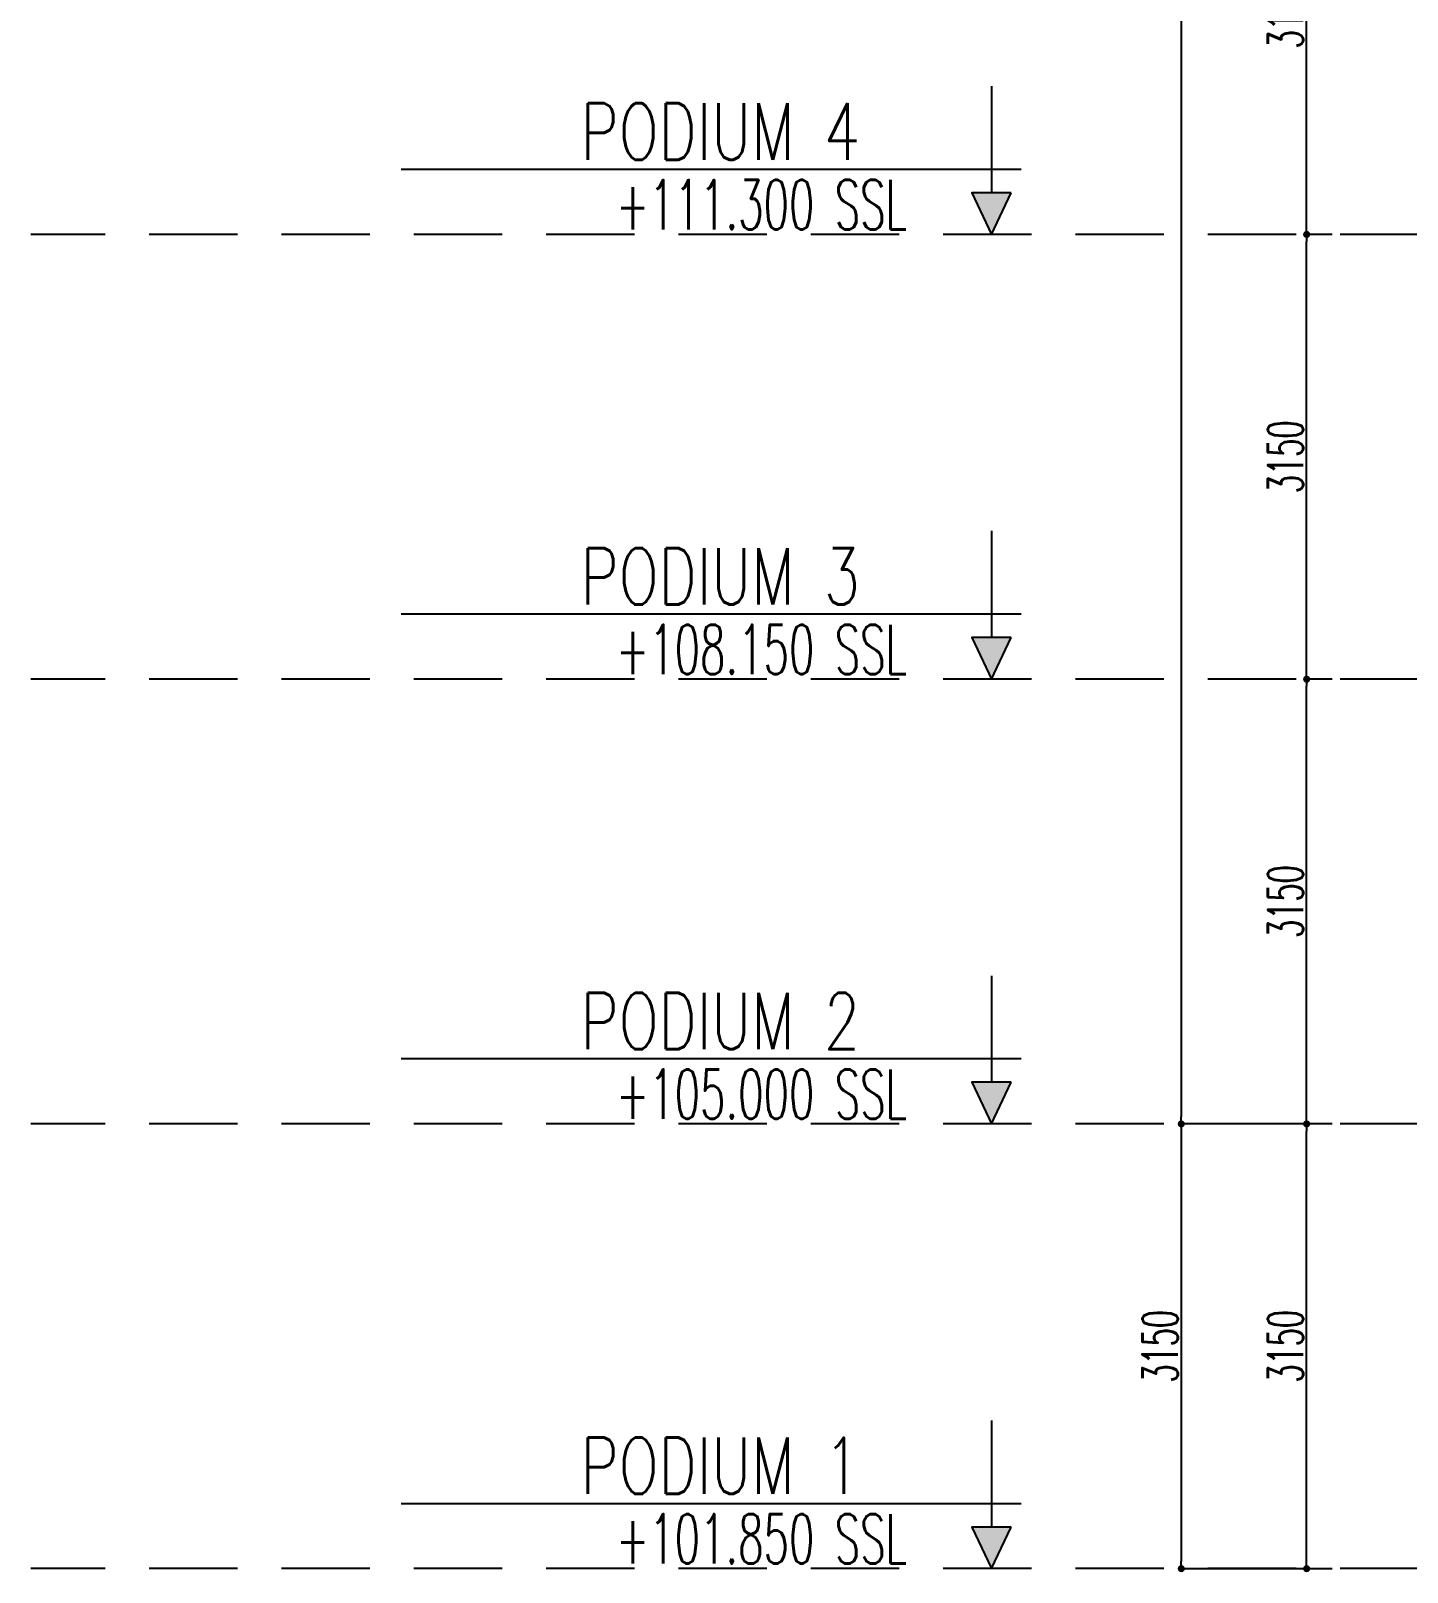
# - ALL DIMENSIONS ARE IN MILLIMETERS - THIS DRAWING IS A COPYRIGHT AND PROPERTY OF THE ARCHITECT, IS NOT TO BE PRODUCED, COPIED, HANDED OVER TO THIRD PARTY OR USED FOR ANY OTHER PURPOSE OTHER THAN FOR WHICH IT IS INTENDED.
# Model space of a CAD drawing. Header units: millimetres. Extents: x -414464 to 1686, y -90036 to 108605.
# Drawn here: x -414464 to -404713, y -1110 to 9807 of the extents above; entities that cross this region are included whole.
import ezdxf

# ---------------------------------------------------------------- set-up
doc = ezdxf.new("R2010")
doc.units = ezdxf.units.MM
doc.header["$LTSCALE"] = 1000
doc.header["$MEASUREMENT"] = 0
doc.linetypes.add('AUDIT_D_120904163729-0', pattern=[0])
doc.linetypes.add('HIDDEN2', pattern=[0.1875, 0.125, -0.0625])
doc.layers.get('0').update_dxf_attribs({"linetype": 'AUDIT_D_120904163729-0'})
for name, color, linetype in [('a-rcc', 3, 'Continuous'), ('B-AR-ANNO-E DECK FLOOR$0$a-text', 4, 'Continuous'), ('LEVEL', 7, 'Continuous')]:
    doc.layers.add(name, color=color, linetype=linetype)
doc.layers.add('a-Text', color=4, linetype='Continuous', lineweight=0)
doc.styles.add('B-AR-ANNO-E DECK FLOOR$0$DIMTEXT', font='SIMPLEX.shx', dxfattribs={"width": 0.75})
doc.styles.add('DIM150', font='SIMPLEX.shx', dxfattribs={"width": 0.6})
doc.dimstyles.new('dim150', dxfattribs={"dimtxt": 250, "dimasz": 50, "dimexe": 15, "dimexo": 15, "dimgap": 25, "dimtad": 1, "dimdec": 0, "dimzin": 9, "dimdsep": 32, "dimtxsty": 'DIM150', "dimblk1": 'DOT', "dimblk2": 'DOT', "dimsah": 1, "dimcen": 2.5, "dimclrd": 1, "dimclre": 8, "dimclrt": 2, "dimadec": 0, "dimazin": 0, "dimtfac": 1, "dimtdec": 0, "dimtmove": 2, "dimatfit": 3, "dimldrblk": 'DOT', "dimfxl": 1, "dimarcsym": 0})

# ---------------------------------------------------------------- blocks, each defined once
blk = doc.blocks.new('_DOT')
at = {"color": 0, "linetype": 'ByBlock'}
blk.add_line((-0.5, 0), (-1, 0), dxfattribs=at)
at = {"color": 0, "linetype": 'ByBlock', "const_width": 0.5}
blk.add_lwpolyline([(-0.25, 0, 1), (0.25, 0, 1)], format="xyb", close=True, dxfattribs=at)
blk = doc.blocks.new('*D352')
at = {"color": 8, "lineweight": -2, "transparency": 16777216}
for p, q in [((-74745, -105503), (-74940, -105503)), ((-74745, -108653), (-74940, -108653))]:
    blk.add_line(p, q, dxfattribs=at)
at = {"color": 1, "lineweight": -2, "transparency": 16777216}
blk.add_line((-74925, -108603), (-74925, -105553), dxfattribs=at)
at = {"color": 1, "lineweight": -2, "transparency": 16777216, "xscale": 50, "yscale": 50, "zscale": 50}
for p, rotation in [((-74925, -105503), 90), ((-74925, -108653), 270)]:
    blk.add_blockref('_DOT', p, dxfattribs=dict(at, rotation=rotation))
at = {"color": 2, "transparency": 16777216, "insert": (-75075, -107078), "char_height": 250, "attachment_point": 5, "rotation": 90, "style": 'DIM150'}
blk.add_mtext('3150', dxfattribs=at)
blk = doc.blocks.new('*D353')
at = {"color": 8, "lineweight": -2, "transparency": 16777216}
for p, q in [((-74745, -102353), (-74940, -102353)), ((-74745, -105503), (-74940, -105503))]:
    blk.add_line(p, q, dxfattribs=at)
at = {"color": 1, "lineweight": -2, "transparency": 16777216}
blk.add_line((-74925, -105453), (-74925, -102403), dxfattribs=at)
at = {"color": 1, "lineweight": -2, "transparency": 16777216, "xscale": 50, "yscale": 50, "zscale": 50}
for p, rotation in [((-74925, -102353), 90), ((-74925, -105503), 270)]:
    blk.add_blockref('_DOT', p, dxfattribs=dict(at, rotation=rotation))
at = {"color": 2, "transparency": 16777216, "insert": (-75075, -103928), "char_height": 250, "attachment_point": 5, "rotation": 90, "style": 'DIM150'}
blk.add_mtext('3150', dxfattribs=at)
blk = doc.blocks.new('*D354')
at = {"color": 8, "lineweight": -2, "transparency": 16777216}
for p, q in [((-74745, -99203), (-74940, -99203)), ((-74745, -102353), (-74940, -102353))]:
    blk.add_line(p, q, dxfattribs=at)
at = {"color": 1, "lineweight": -2, "transparency": 16777216}
blk.add_line((-74925, -102303), (-74925, -99253), dxfattribs=at)
at = {"color": 1, "lineweight": -2, "transparency": 16777216, "xscale": 50, "yscale": 50, "zscale": 50}
for p, rotation in [((-74925, -99203), 90), ((-74925, -102353), 270)]:
    blk.add_blockref('_DOT', p, dxfattribs=dict(at, rotation=rotation))
at = {"color": 2, "transparency": 16777216, "insert": (-75075, -100778), "char_height": 250, "attachment_point": 5, "rotation": 90, "style": 'DIM150'}
blk.add_mtext('3150', dxfattribs=at)
blk = doc.blocks.new('*D355')
at = {"color": 8, "lineweight": -2, "transparency": 16777216}
for p, q in [((-74745, -96053), (-74940, -96053)), ((-74745, -99203), (-74940, -99203))]:
    blk.add_line(p, q, dxfattribs=at)
at = {"color": 1, "lineweight": -2, "transparency": 16777216}
blk.add_line((-74925, -99153), (-74925, -96103), dxfattribs=at)
at = {"color": 1, "lineweight": -2, "transparency": 16777216, "xscale": 50, "yscale": 50, "zscale": 50}
for p, rotation in [((-74925, -96053), 90), ((-74925, -99203), 270)]:
    blk.add_blockref('_DOT', p, dxfattribs=dict(at, rotation=rotation))
at = {"color": 2, "transparency": 16777216, "insert": (-75075, -97628), "char_height": 250, "attachment_point": 5, "rotation": 90, "style": 'DIM150'}
blk.add_mtext('3150', dxfattribs=at)
blk = doc.blocks.new('*D385')
at = {"color": 8, "lineweight": -2, "transparency": 16777216}
for p, q in [((-74745, -6003), (-75828, -6003)), ((-74745, -105503), (-75828, -105503))]:
    blk.add_line(p, q, dxfattribs=at)
at = {"color": 1, "lineweight": -2, "transparency": 16777216}
blk.add_line((-75813, -6053), (-75813, -105453), dxfattribs=at)
at = {"color": 1, "lineweight": -2, "transparency": 16777216, "xscale": 50, "yscale": 50, "zscale": 50}
for p, rotation in [((-75813, -6003), 90), ((-75813, -105503), 270)]:
    blk.add_blockref('_DOT', p, dxfattribs=dict(at, rotation=rotation))
at = {"color": 2, "transparency": 16777216, "insert": (-76171, -55753), "char_height": 250, "attachment_point": 5, "rotation": 90, "style": 'DIM150'}
blk.add_mtext('99500\\PTOTAL HEIGHT OF BUILDING', dxfattribs=at)
blk = doc.blocks.new('*D386')
at = {"color": 8, "lineweight": -2, "transparency": 16777216}
for p, q in [((-74745, -105503), (-75828, -105503)), ((-74745, -108653), (-75828, -108653))]:
    blk.add_line(p, q, dxfattribs=at)
at = {"color": 1, "lineweight": -2, "transparency": 16777216}
blk.add_line((-75813, -105553), (-75813, -108603), dxfattribs=at)
at = {"color": 1, "lineweight": -2, "transparency": 16777216, "xscale": 50, "yscale": 50, "zscale": 50}
for p, rotation in [((-75813, -105503), 90), ((-75813, -108653), 270)]:
    blk.add_blockref('_DOT', p, dxfattribs=dict(at, rotation=rotation))
at = {"color": 2, "transparency": 16777216, "insert": (-75963, -107078), "char_height": 250, "attachment_point": 5, "rotation": 90, "style": 'DIM150'}
blk.add_mtext('3150', dxfattribs=at)
blk = doc.blocks.new('T8 levels')
at = {"layer": 'LEVEL'}
for points in [[(-77296.8, -98908.1), (-77018.2, -98908.1), (-77157.5, -99202.8)], [(-77296.8, -102058.1), (-77018.2, -102058.1), (-77157.5, -102352.8)], [(-77296.8, -105208.1), (-77018.2, -105208.1), (-77157.5, -105502.8)], [(-77296.8, -108358.1), (-77018.2, -108358.1), (-77157.5, -108652.8)]]:
    blk.add_hatch(color=2, dxfattribs=at).paths.add_polyline_path(points)
at = {"layer": 'LEVEL', "color": 2}
for p, q in [((-77157.5, -98152.8), (-77157.5, -98908.1)), ((-76947.6, -98742.8), (-81341, -98742.8)), ((-77157.5, -101302.8), (-77157.5, -102058.1)), ((-76947.6, -101892.8), (-81341, -101892.8)), ((-77157.5, -104452.8), (-77157.5, -105208.1)), ((-76947.6, -105042.8), (-81341, -105042.8)), ((-77157.5, -107602.8), (-77157.5, -108358.1)), ((-76947.6, -108192.8), (-81341, -108192.8))]:
    blk.add_line(p, q, dxfattribs=at)
at = {"layer": 'LEVEL', "color": 8, "linetype": 'HIDDEN2', "ltscale": 5}
for p, q in [((0, -99202.8), (-83963.5, -99202.8)), ((0, -102352.8), (-83963.5, -102352.8)), ((0, -105502.8), (-83963.5, -105502.8)), ((0, -108652.8), (-83963.5, -108652.8))]:
    blk.add_line(p, q, dxfattribs=at)
at = {"layer": 'LEVEL', "color": 2}
for points in [[(-77018.2, -98908.1), (-77296.8, -98908.1), (-77157.5, -99202.8)], [(-77018.2, -102058.1), (-77296.8, -102058.1), (-77157.5, -102352.8)], [(-77018.2, -105208.1), (-77296.8, -105208.1), (-77157.5, -105502.8)], [(-77018.2, -108358.1), (-77296.8, -108358.1), (-77157.5, -108652.8)]]:
    blk.add_lwpolyline(points, close=True, dxfattribs=at)
at = {"layer": 'a-Text', "char_height": 350, "width": 4134.972, "attachment_point": 1, "rotation": 0.00043, "style": 'DIM150'}
for s, insert in [('+111.300 SSL', (-79816.5, -98816.8)), ('+108.150 SSL', (-79816.5, -101966.8)), ('+105.000 SSL', (-79816.5, -105116.8)), ('+101.850 SSL', (-79816.5, -108266.8))]:
    blk.add_mtext(s, dxfattribs=dict(at, insert=insert))
at = {"layer": 'B-AR-ANNO-E DECK FLOOR$0$a-text', "extrusion": (-1.53032e-13, 0.001438, 0.999999), "char_height": 400, "width": 10682.306, "attachment_point": 5, "text_direction": (1, 0, 0), "style": 'B-AR-ANNO-E DECK FLOOR$0$DIMTEXT'}
for s, insert in [('PODIUM 4', (-79078.6, -98474.1)), ('PODIUM 3', (-79078.6, -101624.1)), ('PODIUM 2', (-79078.6, -104774.1)), ('PODIUM 1', (-79078.6, -107924.1))]:
    blk.add_mtext(s, dxfattribs=dict(at, insert=insert))
dim = blk.add_linear_dim(base=(-75813, -105502.8), p1=(-74730.2, -6002.8), p2=(-74730.2, -105502.8), angle=90, text='<>\\PTOTAL HEIGHT OF BUILDING', dimstyle='dim150')
dim.commit()
dim.dimension.update_dxf_attribs({"geometry": '*D385', "text_midpoint": (-76171.4, -55752.8)})
for base, p1, p2, picture, middle in [((-74924.9, -96052.8), (-74730.2, -99202.8), (-74730.2, -96052.8), '*D355', (-75074.9, -97627.8)), ((-74924.9, -99202.8), (-74730.2, -102352.8), (-74730.2, -99202.8), '*D354', (-75074.9, -100777.8)), ((-74924.9, -102352.8), (-74730.2, -105502.8), (-74730.2, -102352.8), '*D353', (-75074.9, -103927.8)), ((-75813, -108652.8), (-74730.2, -105502.8), (-74730.2, -108652.8), '*D386', (-75963, -107077.8)), ((-74924.9, -105502.8), (-74730.2, -108652.8), (-74730.2, -105502.8), '*D352', (-75074.9, -107077.8))]:
    dim = blk.add_linear_dim(base=base, p1=p1, p2=p2, angle=90, dimstyle='dim150')
    dim.commit()
    dim.dimension.update_dxf_attribs({"geometry": picture, "text_midpoint": middle})

msp = doc.modelspace()

# ---------------------------------------------------------------- block references
at = {"layer": 'a-rcc', "linetype": 'ByBlock'}
msp.add_blockref('T8 levels', (-330500.1, 107567.8, -0.6), dxfattribs=at)

doc.saveas('drawing.dxf')
